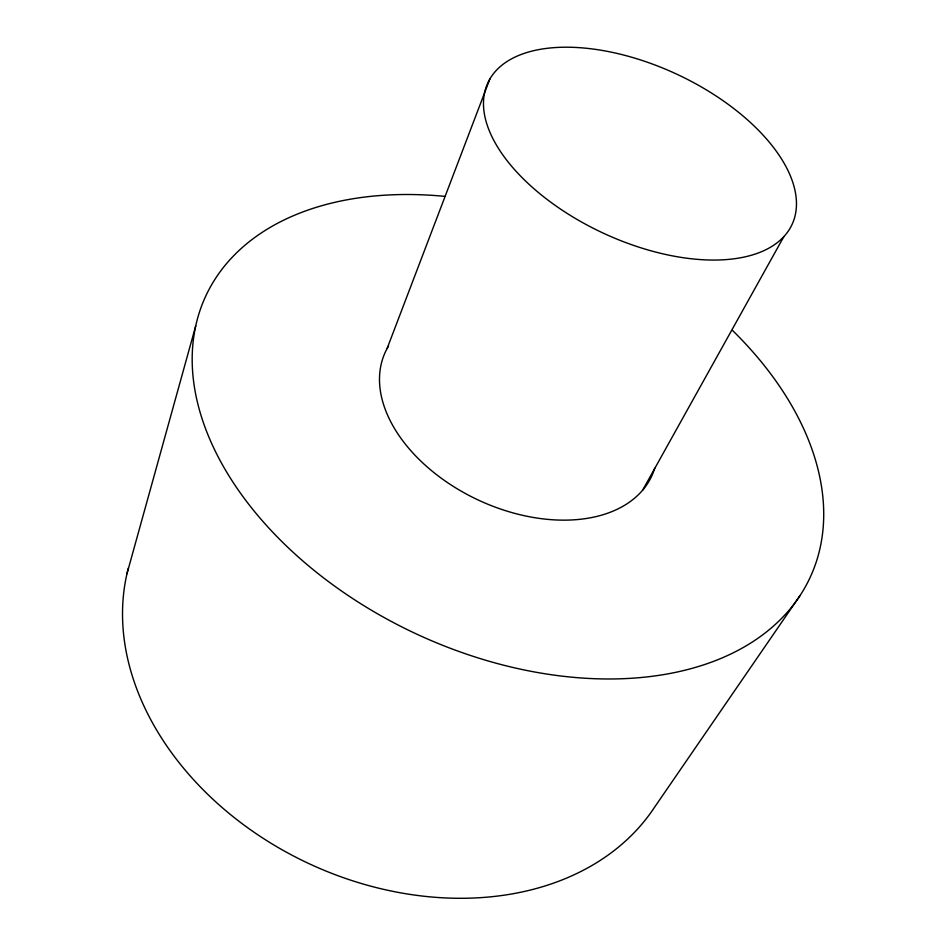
<?xml version="1.0" encoding="UTF-8"?>
<svg xmlns="http://www.w3.org/2000/svg" width="945" height="945" viewBox="0 0 945 945"><rect width="100%" height="100%" fill="white"/><g stroke="black" fill="none" stroke-linecap="round" stroke-linejoin="round"><path stroke-width="1.42" d="M126.949 573.816L195.733 325.871M387.107 348.528L489.876 78.967M642.694 490.089L783.818 236.675A167.773 87.566 25 0 0 621.397 54.467A167.773 87.566 25 0 0 514.671 169.746A167.773 87.566 25 0 0 783.818 236.675M799.966 595.669L654.318 807.585A291.249 221.768 25 0 1 312.004 865.029A291.249 221.768 25 0 1 128.366 568.028M732.363 330.289A333.325 217.433 25 0 1 682.904 670.714A333.325 217.433 25 0 1 216.393 453.399A333.325 217.433 25 0 1 444.882 196.371M654.743 468.224A146.912 95.032 25 0 1 479.623 500.661A146.912 95.032 25 0 1 388.549 346.012"/></g></svg>
